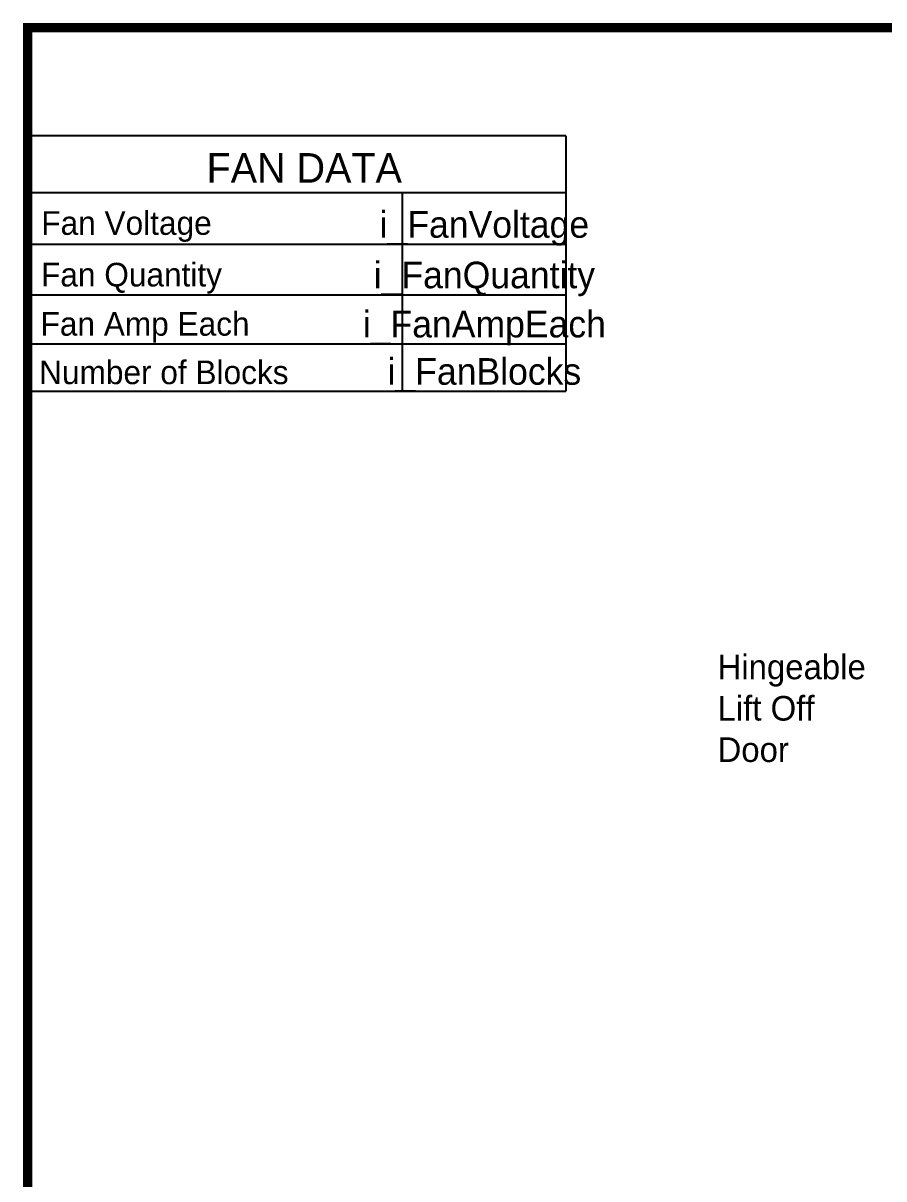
# Model space of a CAD drawing. Header units: inches. Extents: x 547 to 857, y -251 to -55.
# Drawn here: x 551.6 to 621.6, y -151.7 to -57.9 of the extents above; entities that cross this region are included whole.
import ezdxf
from ezdxf.enums import TextEntityAlignment as Align

# ---------------------------------------------------------------- set-up
doc = ezdxf.new("R2010")
doc.units = ezdxf.units.IN
doc.header["$MEASUREMENT"] = 0
doc.linetypes.add('PHANTOM', pattern=[0.5, 0.25, -0.05, 0.05, -0.05, 0.05, -0.05])
doc.layers.add('C1EFD', color=7, linetype='Continuous')
doc.layers.add('Hingeable', color=7, linetype='PHANTOM')

msp = doc.modelspace()

# ---------------------------------------------------------------- linework, layer by layer
at = {"const_width": 0.7526}
msp.add_lwpolyline([(551.9978, -246.3918), (853.0442, -246.3918), (853.0442, -58.2378), (551.9978, -58.2378), (551.9978, -246.3918)], dxfattribs=at)
at = {"layer": 'C1EFD'}
for p, q in [((595.7176, -67.0289), (551.9978, -67.0289)), ((551.9978, -67.0289), (551.9978, -87.7621)), ((595.7176, -67.0289), (595.7176, -87.7621)), ((595.7176, -71.6333), (552.3024, -71.6333)), ((582.4188, -71.6333), (582.4188, -87.7621)), ((552.2901, -75.8248), (595.7176, -75.8248)), ((552.1926, -79.9267), (595.7176, -79.9267)), ((551.991, -83.9176), (595.7176, -83.9176)), ((551.9978, -87.7621), (595.7176, -87.7621))]:
    msp.add_line(p, q, dxfattribs=at)

# ---------------------------------------------------------------- texts
for s, height, p in [('FAN DATA', 2.39998, (574.4623, -70.8181)), ('i_FanVoltage', 2.159978, (589.0975, -75.2953)), ('i_FanQuantity', 2.159978, (589.0975, -79.3971)), ('i_FanAmpEach', 2.159978, (589.0975, -83.388)), ('i_FanBlocks', 2.159978, (589.0975, -87.2325))]:
    msp.add_text(s, height=height, dxfattribs=at).set_placement(p, align=Align.CENTER)
for s, p in [('Fan Voltage', (553.0988, -75.059)), ('Fan Quantity', (553.0793, -79.2515)), ('Fan Amp Each', (553.0389, -83.2497)), ('Number of Blocks', (552.925, -87.1852))]:
    msp.add_text(s, height=1.919981, dxfattribs=at).set_placement(p)
at = {"layer": 'Hingeable', "linetype": 'PHANTOM', "ltscale": 10}
for s, p in [('Hingeable', (608.0411, -111.1541)), ('Lift Off ', (608.0411, -114.5129)), ('Door', (608.0411, -117.8717))]:
    msp.add_text(s, height=2, dxfattribs=at).set_placement(p)

doc.saveas('drawing.dxf')
